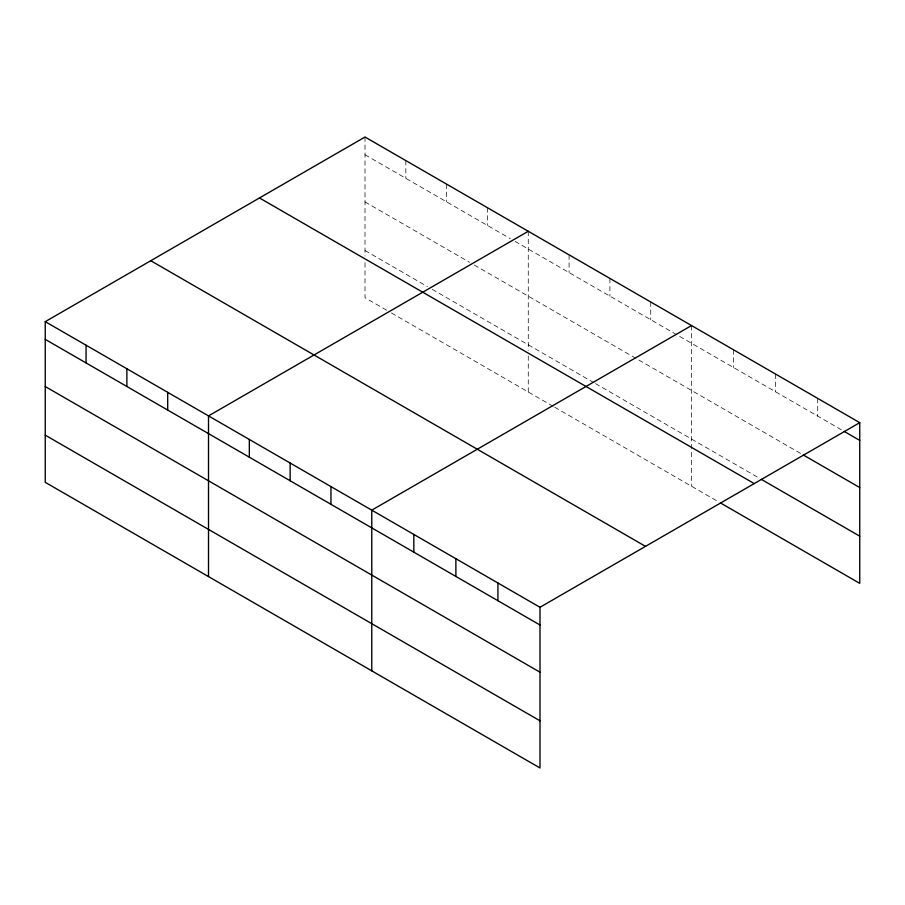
<?xml version="1.0" encoding="UTF-8"?>
<svg xmlns="http://www.w3.org/2000/svg" width="905" height="905" viewBox="0 0 905 905"><rect width="100%" height="100%" fill="white"/><g stroke="black" fill="none" stroke-linecap="round" stroke-linejoin="round"><path stroke-width="0.68" stroke-dasharray="4.53 3.39" d="M365.009 154.766L510.273 238.626M515.069 241.397L841.729 429.988M365.009 201.939L469.457 262.235M474.254 265.007L802.079 454.276M365.009 250.549L427.432 286.591M432.239 289.362L594.302 382.928M595.501 383.618L760.03 478.609M386.616 310.2L365.009 297.722L365.009 261.647M391.424 312.972L553.487 406.537M554.686 407.227L719.17 502.196M817.701 398.381L817.701 416.119M775.642 374.104L775.642 391.842M733.593 349.828L733.593 367.554M691.544 325.551L691.544 486.245M650.729 301.987L650.729 319.714M609.913 278.423L609.913 296.15M569.087 254.859L569.087 272.586M528.271 231.284L528.271 350.359M528.271 355.903L528.271 391.978M487.456 207.72L487.456 225.458M446.64 184.156L446.64 201.894M405.825 160.592L405.825 178.33M365.009 137.028L365.009 256.092"/><path stroke-width="1.36" d="M539.991 672.189L539.991 607.278L45.25 321.648L45.25 482.331L539.991 767.972L539.991 672.189L45.25 386.548M720.38 502.886L859.75 583.352L859.75 422.669L365.009 137.028L45.25 321.648M528.271 231.284L208.512 415.904L208.512 576.598M691.544 325.551L371.774 510.16L371.774 670.854M539.991 607.278L859.75 422.669M844.127 431.38L859.75 440.396M803.278 454.966L859.75 487.569M761.229 479.299L859.75 536.179M259.486 197.957L754.227 483.587M150.773 260.719L645.514 546.36M45.25 339.375L539.991 625.004M45.25 435.158L539.991 720.799M497.931 583.001L497.931 600.728M455.882 558.724L455.882 576.451M413.834 534.436L413.834 552.174M330.959 486.596L330.959 504.334M290.143 463.032L290.143 480.77M249.328 439.468L249.328 457.195M167.697 392.34L167.697 410.067M126.881 368.776L126.881 386.503M86.066 345.212L86.066 362.939"/></g></svg>
